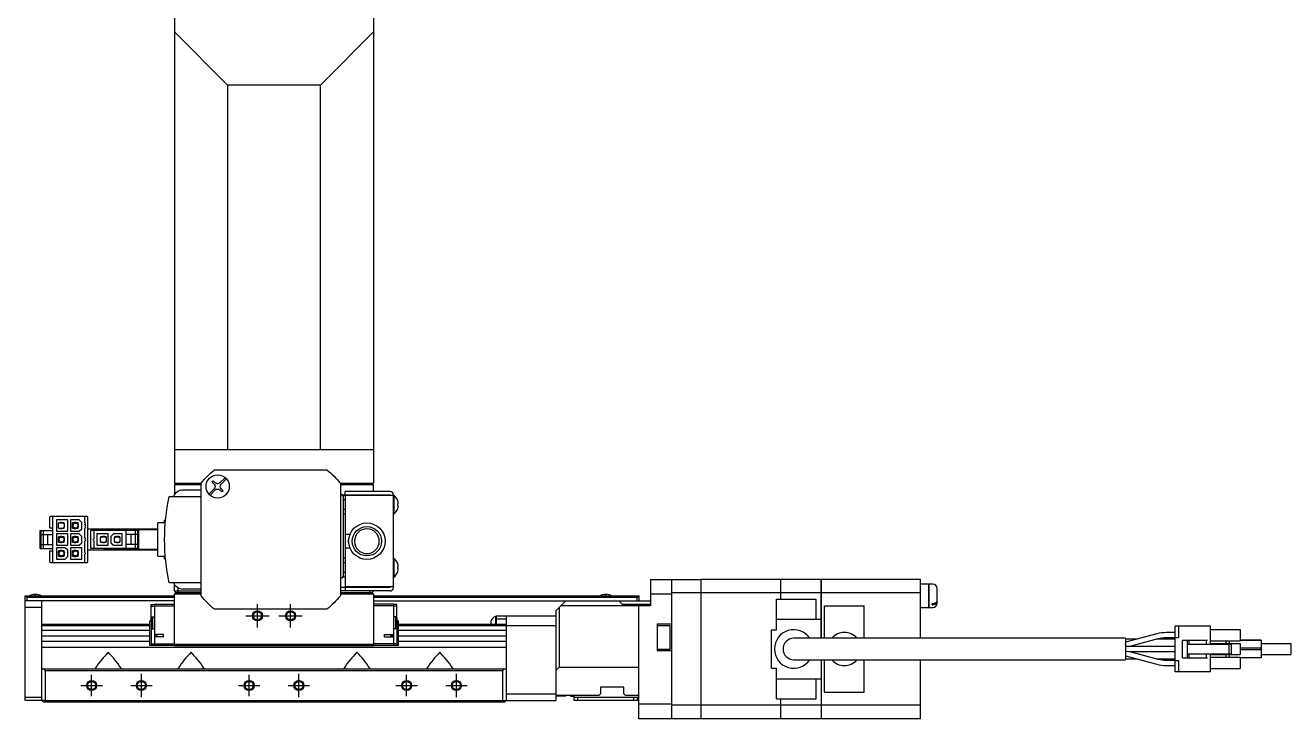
# Model space of a CAD drawing. Extents: x 0 to 1546, y -8 to 1243.
# Drawn here: x 1164.1 to 1545.7, y 399.4 to 608.4 of the extents above; entities that cross this region are included whole.
import ezdxf

# ---------------------------------------------------------------- set-up
doc = ezdxf.new("R2010")
doc.units = 0
doc.header["$LTSCALE"] = 0.5
doc.linetypes.add('CENTER', pattern=[50.8, 31.75, -6.35, 6.35, -6.35])
for name, color, linetype in [('MSM_CENTER', 1, 'CENTER'), ('MSM_CONTINUOUS', 7, 'CONTINUOUS'), ('MSM_NARROW', 5, 'CONTINUOUS')]:
    doc.layers.add(name, color=color, linetype=linetype)

msp = doc.modelspace()

# ---------------------------------------------------------------- linework, layer by layer
at = {"layer": 'MSM_CENTER'}
for p, q in [((1234.08, 426.92), (1234.08, 433.92)), ((1244.08, 426.92), (1244.08, 433.92)), ((1230.58, 430.42), (1237.58, 430.42)), ((1240.58, 430.42), (1247.58, 430.42)), ((1184.08, 406.19), (1184.08, 412.65)), ((1199.08, 405.92), (1199.08, 412.92)), ((1231.58, 406.19), (1231.58, 412.65)), ((1246.58, 405.92), (1246.58, 412.92)), ((1279.08, 406.19), (1279.08, 412.65)), ((1294.08, 405.92), (1294.08, 412.92)), ((1180.85, 409.42), (1187.31, 409.42)), ((1195.85, 409.42), (1202.31, 409.42)), ((1228.35, 409.42), (1234.81, 409.42)), ((1243.35, 409.42), (1249.81, 409.42)), ((1275.85, 409.42), (1282.31, 409.42)), ((1290.85, 409.42), (1297.31, 409.42))]:
    msp.add_line(p, q, dxfattribs=at)
at = {"layer": 'MSM_CONTINUOUS', "linetype": 'CONTINUOUS'}
for p, q in [((1209.08, 619.42), (1209.08, 470.42)), ((1269.08, 619.42), (1269.08, 470.42)), ((1225.08, 590.42), (1209.08, 606.42)), ((1269.08, 606.42), (1253.08, 590.42)), ((1253.08, 590.42), (1225.08, 590.42)), ((1225.08, 590.42), (1225.08, 480.42)), ((1253.08, 480.42), (1253.08, 590.42)), ((1269.08, 480.42), (1209.08, 480.42)), ((1221.1, 474.42), (1255.05, 474.42)), ((1209.08, 470.42), (1217.1, 470.42)), ((1209.08, 469.92), (1209.58, 470.42)), ((1209.08, 469.92), (1209.08, 466.95)), ((1217.08, 469.92), (1209.08, 469.92)), ((1217.08, 436.45), (1217.08, 470.39)), ((1220.41, 470.73), (1220.77, 471.08)), ((1221.01, 470.13), (1220.41, 470.73)), ((1220.77, 471.08), (1221.37, 470.48)), ((1222.78, 470.48), (1224.37, 472.07)), ((1223.8, 470.79), (1223.14, 470.13)), ((1224.72, 471.71), (1223.8, 470.79)), ((1259.05, 470.42), (1269.08, 470.42)), ((1259.58, 470.42), (1259.08, 469.92)), ((1259.08, 470.39), (1259.08, 436.45)), ((1269.08, 469.92), (1259.08, 469.92)), ((1268.58, 470.42), (1269.08, 469.92)), ((1269.08, 467.92), (1269.08, 469.92)), ((1207.51, 466.42), (1217.08, 466.42)), ((1211.66, 468.42), (1217.08, 468.42)), ((1219.43, 467.13), (1221.01, 468.71)), ((1221.37, 468.36), (1219.78, 466.78)), ((1223.38, 467.76), (1222.78, 468.36)), ((1223.14, 468.71), (1223.74, 468.11)), ((1223.74, 468.11), (1223.38, 467.76)), ((1259.58, 466.92), (1259.08, 467.42)), ((1259.08, 466.92), (1274.08, 466.92)), ((1260.08, 466.42), (1259.58, 466.92)), ((1259.68, 466.82), (1268.33, 466.82)), ((1274.08, 466.81), (1260.08, 466.81)), ((1260.08, 442.03), (1260.08, 466.81)), ((1260.58, 466.92), (1260.58, 467.92)), ((1274.08, 467.92), (1260.58, 467.92)), ((1260.58, 466.72), (1260.58, 439.12)), ((1275.08, 466.72), (1260.58, 466.72)), ((1268.33, 466.82), (1268.34, 466.81)), ((1268.38, 466.92), (1268.49, 466.81)), ((1269.08, 466.81), (1269.08, 466.92)), ((1274.08, 466.72), (1274.08, 466.92)), ((1275.08, 438.92), (1275.08, 466.92)), ((1275.24, 466.77), (1275.08, 466.77)), ((1275.24, 466.77), (1275.24, 461.07)), ((1260.58, 465.36), (1260.08, 465.36)), ((1260.58, 462.48), (1260.08, 462.48)), ((1276.38, 465.08), (1276.39, 465.08)), ((1276.38, 463.66), (1276.38, 464.18)), ((1276.38, 464.18), (1276.56, 464.18)), ((1276.56, 463.66), (1276.38, 463.66)), ((1276.39, 462.76), (1276.38, 462.77)), ((1171.38, 460.02), (1171.38, 456.92)), ((1182.68, 460.32), (1171.68, 460.32)), ((1172.38, 446.52), (1172.38, 460.32)), ((1173.48, 459.32), (1173.48, 455.92)), ((1176.88, 459.32), (1173.48, 459.32)), ((1174.13, 456.82), (1174.13, 458.42)), ((1174.63, 458.42), (1174.13, 458.42)), ((1175.5, 458.37), (1174.13, 458.37)), ((1175.13, 458.52), (1174.63, 458.52)), ((1174.63, 458.37), (1174.63, 458.52)), ((1175.13, 458.37), (1175.13, 458.52)), ((1175.78, 458.42), (1175.13, 458.42)), ((1175.88, 458), (1175.5, 458.37)), ((1175.78, 458.1), (1175.78, 458.42)), ((1175.88, 457.25), (1175.88, 458)), ((1176.88, 455.92), (1176.88, 459.32)), ((1177.68, 459.32), (1177.68, 455.92)), ((1180.33, 459.32), (1177.68, 459.32)), ((1178.83, 458.42), (1178.33, 458.42)), ((1178.33, 456.82), (1178.33, 458.42)), ((1179.7, 458.37), (1178.33, 458.37)), ((1178.83, 458.37), (1178.83, 458.52)), ((1179.33, 458.52), (1178.83, 458.52)), ((1179.33, 458.37), (1179.33, 458.52)), ((1179.98, 458.42), (1179.33, 458.42)), ((1180.08, 458), (1179.7, 458.37)), ((1179.98, 458.1), (1179.98, 458.42)), ((1180.08, 457.25), (1180.08, 458)), ((1181.08, 458.57), (1180.33, 459.32)), ((1181.08, 456.67), (1181.08, 458.57)), ((1181.98, 458.42), (1181.98, 460.32)), ((1181.98, 457.87), (1181.98, 457.92)), ((1182.98, 446.82), (1182.98, 460.02)), ((1204.08, 448.42), (1204.08, 458.42)), ((1206.29, 458.42), (1204.08, 458.42)), ((1206.08, 458.42), (1206.08, 459.24)), ((1206.36, 459.24), (1206.08, 459.24)), ((1260.58, 461.03), (1260.08, 461.03)), ((1275.08, 461.07), (1275.24, 461.07)), ((1168.58, 450.72), (1168.58, 456.12)), ((1168.58, 456.12), (1172.38, 456.12)), ((1168.88, 450.72), (1168.88, 456.12)), ((1168.88, 454.92), (1172.38, 454.92)), ((1169.58, 450.72), (1169.58, 456.12)), ((1170.88, 451.92), (1170.88, 454.92)), ((1171.38, 456.92), (1172.38, 456.92)), ((1173.48, 455.92), (1176.88, 455.92)), ((1173.48, 455.12), (1173.48, 451.72)), ((1176.88, 455.12), (1173.48, 455.12)), ((1174.13, 456.87), (1175.5, 456.87)), ((1174.13, 456.82), (1174.63, 456.82)), ((1174.63, 454.22), (1174.13, 454.22)), ((1174.13, 452.62), (1174.13, 454.22)), ((1175.5, 454.17), (1174.13, 454.17)), ((1174.63, 456.87), (1174.63, 456.72)), ((1174.63, 456.72), (1175.13, 456.72)), ((1175.13, 454.32), (1174.63, 454.32)), ((1174.63, 454.17), (1174.63, 454.32)), ((1175.13, 456.72), (1175.13, 456.87)), ((1175.13, 456.82), (1175.78, 456.82)), ((1175.13, 454.17), (1175.13, 454.32)), ((1175.78, 454.22), (1175.13, 454.22)), ((1175.5, 456.87), (1175.78, 457.15)), ((1175.78, 453.9), (1175.5, 454.17)), ((1175.78, 457.15), (1175.88, 457.25)), ((1175.78, 456.82), (1175.78, 457.15)), ((1175.78, 453.9), (1175.78, 454.22)), ((1176.88, 451.72), (1176.88, 455.12)), ((1177.68, 455.92), (1180.33, 455.92)), ((1177.68, 455.12), (1177.68, 451.72)), ((1180.33, 455.12), (1177.68, 455.12)), ((1178.48, 457.83), (1178.33, 457.31)), ((1178.33, 456.87), (1179.7, 456.87)), ((1178.33, 456.82), (1178.83, 456.82)), ((1178.33, 452.62), (1178.33, 454.22)), ((1178.83, 454.22), (1178.33, 454.22)), ((1179.7, 454.17), (1178.33, 454.17)), ((1178.33, 454.17), (1178.41, 454.17)), ((1178.83, 456.87), (1178.83, 456.72)), ((1178.83, 456.72), (1179.33, 456.72)), ((1179.33, 454.32), (1178.83, 454.32)), ((1178.83, 454.17), (1178.83, 454.32)), ((1179.33, 456.72), (1179.33, 456.87)), ((1179.33, 456.82), (1179.98, 456.82)), ((1179.33, 454.17), (1179.33, 454.32)), ((1179.98, 454.22), (1179.33, 454.22)), ((1179.7, 456.87), (1179.98, 457.15)), ((1179.98, 453.9), (1179.7, 454.17)), ((1179.79, 456.96), (1179.92, 457.41)), ((1179.98, 457.15), (1180.08, 457.25)), ((1179.98, 456.82), (1179.98, 457.15)), ((1179.98, 453.9), (1179.98, 454.22)), ((1180.33, 455.92), (1181.08, 456.67)), ((1181.08, 454.37), (1180.33, 455.12)), ((1181.08, 452.47), (1181.08, 454.37)), ((1181.98, 457.32), (1181.98, 457.37)), ((1181.98, 453.95), (1181.98, 456.82)), ((1182.98, 456.67), (1204.08, 456.67)), ((1183.78, 456.12), (1183.78, 450.72)), ((1198.18, 456.12), (1183.78, 456.12)), ((1184.78, 456.12), (1184.78, 453.67)), ((1185.68, 455.12), (1185.68, 451.72)), ((1189.08, 455.12), (1185.68, 455.12)), ((1187.05, 454.17), (1186.68, 453.8)), ((1187.43, 454.22), (1186.78, 454.22)), ((1186.78, 454.22), (1186.78, 453.9)), ((1188.43, 454.17), (1187.05, 454.17)), ((1187.93, 454.32), (1187.43, 454.32)), ((1187.43, 454.32), (1187.43, 454.17)), ((1187.93, 454.32), (1187.93, 454.17)), ((1188.43, 454.22), (1187.93, 454.22)), ((1188.43, 454.22), (1188.43, 452.62)), ((1189.08, 456.42), (1204.08, 456.42)), ((1189.08, 451.72), (1189.08, 455.12)), ((1190.63, 455.12), (1189.88, 454.37)), ((1189.88, 454.37), (1189.88, 452.47)), ((1193.28, 455.12), (1190.63, 455.12)), ((1191.25, 454.17), (1190.88, 453.8)), ((1191.63, 454.22), (1190.98, 454.22)), ((1190.98, 454.22), (1190.98, 453.9)), ((1192.63, 454.17), (1191.25, 454.17)), ((1192.13, 454.32), (1191.63, 454.32)), ((1191.63, 454.32), (1191.63, 454.17)), ((1192.08, 456.42), (1192.08, 456.67)), ((1192.13, 454.32), (1192.13, 454.17)), ((1192.63, 454.22), (1192.13, 454.22)), ((1192.63, 454.22), (1192.63, 452.62)), ((1193.28, 451.72), (1193.28, 455.12)), ((1194.08, 456.12), (1194.08, 456.42)), ((1194.38, 456.12), (1194.38, 450.72)), ((1197.88, 454.92), (1194.38, 454.92)), ((1195.88, 454.92), (1195.88, 451.92)), ((1197.18, 456.12), (1197.18, 450.72)), ((1197.88, 456.12), (1197.88, 450.72)), ((1198.18, 456.12), (1198.18, 450.72)), ((1261.95, 454.92), (1260.58, 454.92)), ((1168.58, 450.72), (1172.38, 450.72)), ((1168.88, 451.92), (1172.38, 451.92)), ((1173.48, 451.72), (1176.88, 451.72)), ((1173.48, 450.92), (1173.48, 447.52)), ((1176.13, 450.92), (1173.48, 450.92)), ((1174.13, 452.67), (1175.5, 452.67)), ((1174.13, 452.62), (1174.63, 452.62)), ((1174.63, 452.67), (1174.63, 452.52)), ((1174.63, 452.52), (1175.13, 452.52)), ((1175.13, 452.52), (1175.13, 452.67)), ((1175.13, 452.62), (1175.78, 452.62)), ((1175.5, 452.67), (1175.88, 453.05)), ((1175.88, 453.8), (1175.78, 453.9)), ((1175.78, 452.62), (1175.78, 452.95)), ((1175.88, 453.05), (1175.88, 453.8)), ((1176.88, 450.17), (1176.13, 450.92)), ((1177.68, 451.72), (1180.33, 451.72)), ((1177.68, 450.92), (1177.68, 447.52)), ((1181.08, 450.92), (1177.68, 450.92)), ((1178.33, 452.68), (1178.41, 452.67)), ((1178.33, 452.67), (1179.7, 452.67)), ((1178.33, 452.62), (1178.83, 452.62)), ((1178.83, 452.67), (1178.83, 452.52)), ((1178.83, 452.52), (1179.33, 452.52)), ((1179.33, 452.52), (1179.33, 452.67)), ((1179.33, 452.62), (1179.98, 452.62)), ((1179.7, 452.67), (1180.08, 453.05)), ((1180.08, 453.8), (1179.98, 453.9)), ((1179.98, 452.62), (1179.98, 452.95)), ((1180.08, 453.05), (1180.08, 453.8)), ((1180.33, 451.72), (1181.08, 452.47)), ((1181.08, 447.52), (1181.08, 450.92)), ((1181.98, 453.4), (1181.98, 453.45)), ((1181.98, 449.47), (1181.98, 452.9)), ((1198.18, 450.72), (1183.78, 450.72)), ((1184.78, 453.17), (1184.78, 450.72)), ((1185.68, 451.72), (1189.08, 451.72)), ((1186.68, 453.8), (1186.68, 453.05)), ((1186.68, 453.05), (1187.05, 452.67)), ((1186.78, 452.95), (1186.78, 452.62)), ((1186.78, 452.62), (1187.43, 452.62)), ((1187.05, 452.67), (1188.43, 452.67)), ((1187.43, 452.67), (1187.43, 452.52)), ((1187.43, 452.52), (1187.93, 452.52)), ((1187.93, 452.52), (1187.93, 452.67)), ((1187.93, 452.62), (1188.43, 452.62)), ((1204.08, 450.42), (1189.08, 450.42)), ((1189.88, 452.47), (1190.63, 451.72)), ((1190.63, 451.72), (1193.28, 451.72)), ((1190.88, 453.8), (1190.88, 453.05)), ((1190.88, 453.05), (1191.25, 452.67)), ((1190.98, 452.95), (1190.98, 452.62)), ((1190.98, 452.62), (1191.63, 452.62)), ((1191.25, 452.67), (1192.63, 452.67)), ((1191.63, 452.67), (1191.63, 452.52)), ((1191.63, 452.52), (1192.13, 452.52)), ((1192.08, 450.17), (1192.08, 450.42)), ((1192.13, 452.52), (1192.13, 452.67)), ((1192.13, 452.62), (1192.63, 452.62)), ((1194.08, 450.42), (1194.08, 450.72)), ((1197.88, 451.92), (1194.38, 451.92)), ((1260.58, 450.92), (1261.95, 450.92)), ((1261.6, 453.44), (1261.3, 452.92)), ((1261.3, 452.92), (1261.6, 452.41)), ((1171.38, 449.92), (1171.38, 446.82)), ((1172.38, 449.92), (1171.38, 449.92)), ((1171.68, 446.52), (1182.68, 446.52)), ((1173.48, 447.52), (1176.13, 447.52)), ((1174.63, 450.02), (1174.13, 450.02)), ((1174.13, 448.42), (1174.13, 450.02)), ((1175.5, 449.97), (1174.13, 449.97)), ((1174.13, 448.47), (1175.5, 448.47)), ((1174.13, 448.42), (1174.63, 448.42)), ((1174.28, 449.42), (1174.43, 449.97)), ((1174.63, 449.97), (1174.63, 450.12)), ((1175.13, 450.12), (1174.63, 450.12)), ((1174.63, 448.47), (1174.63, 448.32)), ((1174.63, 448.32), (1175.13, 448.32)), ((1175.13, 449.97), (1175.13, 450.12)), ((1175.78, 450.02), (1175.13, 450.02)), ((1175.13, 448.32), (1175.13, 448.47)), ((1175.13, 448.42), (1175.78, 448.42)), ((1175.88, 449.6), (1175.5, 449.97)), ((1175.5, 448.47), (1175.78, 448.75)), ((1175.88, 449.57), (1175.72, 449.02)), ((1175.78, 449.7), (1175.78, 450.02)), ((1175.78, 448.75), (1175.88, 448.85)), ((1175.78, 448.42), (1175.78, 448.75)), ((1175.88, 448.85), (1175.88, 449.6)), ((1176.13, 447.52), (1176.88, 448.27)), ((1176.88, 448.27), (1176.88, 450.17)), ((1177.68, 447.52), (1181.08, 447.52)), ((1178.83, 450.02), (1178.33, 450.02)), ((1178.33, 448.42), (1178.33, 450.02)), ((1179.7, 449.97), (1178.33, 449.97)), ((1178.48, 449.01), (1178.33, 449.53)), ((1178.33, 448.47), (1179.7, 448.47)), ((1178.33, 448.42), (1178.83, 448.42)), ((1179.33, 450.12), (1178.83, 450.12)), ((1178.83, 449.97), (1178.83, 450.12)), ((1178.83, 448.47), (1178.83, 448.32)), ((1178.83, 448.32), (1179.33, 448.32)), ((1179.33, 449.97), (1179.33, 450.12)), ((1179.98, 450.02), (1179.33, 450.02)), ((1179.33, 448.32), (1179.33, 448.47)), ((1179.33, 448.42), (1179.98, 448.42)), ((1179.98, 449.7), (1179.7, 449.97)), ((1179.7, 448.47), (1179.98, 448.75)), ((1179.79, 449.89), (1179.92, 449.43)), ((1179.98, 449.7), (1179.98, 450.02)), ((1180.08, 449.6), (1179.98, 449.7)), ((1179.98, 448.75), (1180.08, 448.85)), ((1179.98, 448.42), (1179.98, 448.75)), ((1180.08, 448.85), (1180.08, 449.6)), ((1181.98, 446.52), (1181.98, 448.97)), ((1204.08, 450.17), (1182.98, 450.17)), ((1204.08, 448.42), (1206.29, 448.42)), ((1206.08, 447.6), (1206.08, 448.42)), ((1206.08, 447.6), (1206.36, 447.6)), ((1260.58, 447.81), (1260.08, 447.81)), ((1275.24, 447.77), (1275.08, 447.77)), ((1275.24, 447.77), (1275.24, 442.07)), ((1260.58, 446.36), (1260.08, 446.36)), ((1260.58, 443.48), (1260.08, 443.48)), ((1276.38, 446.08), (1276.39, 446.08)), ((1276.38, 444.66), (1276.38, 445.18)), ((1276.38, 445.18), (1276.56, 445.18)), ((1276.56, 444.66), (1276.38, 444.66)), ((1276.39, 443.76), (1276.38, 443.77)), ((1217.08, 440.42), (1207.51, 440.42)), ((1209.08, 437.93), (1209.08, 439.89)), ((1210.08, 438.87), (1210.08, 437.92)), ((1259.08, 441.92), (1259.58, 441.92)), ((1274.08, 438.92), (1259.08, 438.92)), ((1259.58, 441.92), (1260.08, 442.42)), ((1260.58, 442.03), (1260.08, 442.03)), ((1275.08, 439.12), (1260.58, 439.12)), ((1260.58, 438.92), (1260.58, 437.92)), ((1268.08, 438.92), (1268.28, 439.12)), ((1269.08, 439.12), (1269.08, 438.92)), ((1274.08, 438.92), (1274.08, 439.12)), ((1275.08, 442.07), (1275.24, 442.07)), ((1352.58, 441.42), (1352.58, 433.42)), ((1352.58, 441.42), (1367.78, 441.42)), ((1359.08, 399.42), (1359.08, 441.42)), ((1367.78, 441.42), (1367.78, 399.42)), ((1367.83, 441.37), (1367.78, 441.37)), ((1367.83, 441.42), (1367.83, 399.42)), ((1391.78, 441.42), (1367.83, 441.42)), ((1391.78, 441.42), (1391.78, 435.42)), ((1391.83, 441.37), (1391.78, 441.37)), ((1391.83, 441.42), (1391.83, 435.42)), ((1404.08, 441.42), (1391.83, 441.42)), ((1404.08, 423.67), (1404.08, 441.42)), ((1404.13, 441.37), (1404.08, 441.37)), ((1404.13, 441.42), (1404.13, 423.67)), ((1434.08, 441.42), (1404.13, 441.42)), ((1434.08, 423.67), (1434.08, 441.42)), ((1436.58, 439.92), (1434.08, 439.92)), ((1164.08, 436.42), (1164.58, 435.92)), ((1164.08, 436.42), (1209.08, 436.42)), ((1164.08, 404.92), (1164.08, 436.42)), ((1164.58, 435.92), (1164.58, 434.92)), ((1209.08, 435.92), (1164.58, 435.92)), ((1166.1, 436.75), (1166.1, 436.76)), ((1166.9, 436.75), (1166.9, 436.91)), ((1167.26, 436.75), (1166.9, 436.75)), ((1167.26, 436.91), (1167.26, 436.75)), ((1168.05, 436.76), (1168.05, 436.75)), ((1209.08, 437.92), (1217.08, 437.92)), ((1209.58, 437.42), (1209.08, 436.92)), ((1217.08, 436.92), (1209.08, 436.92)), ((1209.08, 421.42), (1209.08, 436.92)), ((1209.58, 437.42), (1217.08, 437.42)), ((1210.28, 437.42), (1210.08, 437.92)), ((1217.08, 438.42), (1211.66, 438.42)), ((1274.08, 437.92), (1259.08, 437.92)), ((1259.08, 437.72), (1259.38, 437.42)), ((1259.08, 437.42), (1268.58, 437.42)), ((1269.08, 436.92), (1259.08, 436.92)), ((1268.08, 437.92), (1267.87, 437.42)), ((1269.08, 436.92), (1268.58, 437.42)), ((1269.08, 436.92), (1269.08, 421.42)), ((1269.08, 436.42), (1349.08, 436.42)), ((1348.58, 435.92), (1269.08, 435.92)), ((1338.1, 436.75), (1338.1, 436.76)), ((1338.9, 436.75), (1338.9, 436.91)), ((1339.26, 436.75), (1338.9, 436.75)), ((1339.26, 436.91), (1339.26, 436.75)), ((1340.05, 436.76), (1340.05, 436.75)), ((1348.58, 435.92), (1349.08, 436.42)), ((1348.58, 434.92), (1348.58, 435.92)), ((1349.08, 436.42), (1349.08, 434.92)), ((1359.08, 436.92), (1352.58, 436.92)), ((1367.78, 437.39), (1359.08, 437.39)), ((1367.83, 437.13), (1367.78, 437.13)), ((1391.78, 437.39), (1367.83, 437.39)), ((1390.58, 426.2), (1390.58, 435.42)), ((1390.58, 435.42), (1402.58, 435.42)), ((1391.83, 437.13), (1391.78, 437.13)), ((1404.08, 437.39), (1391.83, 437.39)), ((1402.58, 429.42), (1402.58, 435.42)), ((1404.13, 437.13), (1404.08, 437.13)), ((1434.08, 437.39), (1404.13, 437.39)), ((1209.08, 434.92), (1164.08, 434.92)), ((1169.08, 432.92), (1164.08, 432.92)), ((1169.08, 404.92), (1169.08, 434.92)), ((1202.08, 433.82), (1203.08, 433.82)), ((1202.08, 429.82), (1202.08, 433.82)), ((1202.08, 433.32), (1203.08, 433.32)), ((1203.08, 433.92), (1203.08, 421.52)), ((1203.08, 433.92), (1209.08, 433.92)), ((1203.08, 433.42), (1209.08, 433.42)), ((1255.05, 432.42), (1221.1, 432.42)), ((1269.08, 434.92), (1352.58, 434.92)), ((1275.08, 433.92), (1269.08, 433.92)), ((1275.08, 433.42), (1269.08, 433.42)), ((1275.08, 433.92), (1275.08, 421.52)), ((1276.08, 433.82), (1275.08, 433.82)), ((1276.08, 433.32), (1275.08, 433.32)), ((1276.08, 429.82), (1276.08, 433.82)), ((1324.08, 431.92), (1327.08, 434.92)), ((1324.08, 431.92), (1324.08, 404.92)), ((1325.08, 432.92), (1325.08, 414.92)), ((1352.58, 433.42), (1325.58, 433.42)), ((1343.08, 434.92), (1344.08, 433.92)), ((1344.08, 433.92), (1352.58, 433.92)), ((1349.08, 399.42), (1349.08, 433.92)), ((1405.08, 423.67), (1405.08, 433.42)), ((1405.08, 433.42), (1417.08, 433.42)), ((1417.08, 423.67), (1417.08, 433.42)), ((1169.08, 427.92), (1201.58, 427.92)), ((1201.58, 427.42), (1169.08, 427.42)), ((1202.03, 429.12), (1201.58, 428.85)), ((1201.58, 421.52), (1201.58, 428.85)), ((1201.98, 429.82), (1201.98, 429.09)), ((1202.48, 429.82), (1201.98, 429.82)), ((1202.03, 429.82), (1202.03, 426.82)), ((1202.08, 430.12), (1203.08, 430.12)), ((1202.48, 430.12), (1202.48, 426.52)), ((1276.08, 430.12), (1275.08, 430.12)), ((1275.68, 430.12), (1275.68, 426.52)), ((1276.18, 429.82), (1275.68, 429.82)), ((1276.18, 426.82), (1276.18, 429.82)), ((1276.18, 429.09), (1276.58, 428.85)), ((1276.58, 421.52), (1276.58, 428.85)), ((1276.58, 427.92), (1309.08, 427.92)), ((1309.08, 427.42), (1276.58, 427.42)), ((1304.43, 428.76), (1304.43, 427.92)), ((1305.83, 430.27), (1305.83, 427.92)), ((1306.08, 430.27), (1305.83, 430.27)), ((1306.08, 430.42), (1306.08, 427.92)), ((1306.08, 430.42), (1324.08, 430.42)), ((1309.08, 429.42), (1306.08, 429.42)), ((1309.08, 430.42), (1309.08, 404.92)), ((1324.08, 427.42), (1309.08, 427.42)), ((1359.08, 427.92), (1354.58, 427.92)), ((1354.58, 427.92), (1354.58, 419.92)), ((1358.58, 427.42), (1354.58, 427.42)), ((1358.58, 420.42), (1358.58, 427.42)), ((1390.58, 429.42), (1404.08, 429.42)), ((1201.58, 426.03), (1169.08, 426.03)), ((1169.08, 424.42), (1201.58, 424.42)), ((1202.03, 426.82), (1202.48, 426.82)), ((1202.08, 426.82), (1202.08, 421.52)), ((1202.08, 426.52), (1203.08, 426.52)), ((1205.78, 424.77), (1203.08, 424.77)), ((1203.08, 424.42), (1203.88, 424.42)), ((1205.78, 424.07), (1203.08, 424.07)), ((1203.88, 424.07), (1203.88, 424.77)), ((1205.78, 424.07), (1205.78, 424.77)), ((1272.38, 424.77), (1275.08, 424.77)), ((1272.38, 424.07), (1272.38, 424.77)), ((1272.38, 424.07), (1275.08, 424.07)), ((1274.28, 424.07), (1274.28, 424.77)), ((1274.28, 424.42), (1275.08, 424.42)), ((1276.08, 426.52), (1275.08, 426.52)), ((1275.68, 426.82), (1276.18, 426.82)), ((1276.08, 426.82), (1276.08, 421.52)), ((1309.08, 426.03), (1276.58, 426.03)), ((1276.58, 424.42), (1309.08, 424.42)), ((1389.08, 414.64), (1389.08, 426.2)), ((1389.08, 426.2), (1390.58, 426.2)), ((1495.83, 423.67), (1395.83, 423.67)), ((1505.31, 424.99), (1495.83, 422.45)), ((1495.83, 423.67), (1495.83, 417.17)), ((1510.83, 425.37), (1508.2, 425.37)), ((1508.2, 423.87), (1510.83, 423.87)), ((1510.83, 413.52), (1510.83, 427.32)), ((1521.53, 427.32), (1510.83, 427.32)), ((1510.83, 423.92), (1511.83, 423.92)), ((1511.83, 427.32), (1511.83, 423.92)), ((1521.53, 421.92), (1521.53, 427.32)), ((1521.53, 426.32), (1530.43, 426.32)), ((1530.43, 426.32), (1530.43, 422.92)), ((1169.08, 422.81), (1201.58, 422.81)), ((1309.08, 420.92), (1169.08, 420.92)), ((1209.08, 421.52), (1201.58, 421.52)), ((1202.08, 422.02), (1209.08, 422.02)), ((1209.08, 421.92), (1269.08, 421.92)), ((1269.08, 421.42), (1209.08, 421.42)), ((1276.08, 422.02), (1269.08, 422.02)), ((1276.58, 421.52), (1269.08, 421.52)), ((1276.58, 422.81), (1309.08, 422.81)), ((1354.58, 420.42), (1358.58, 420.42)), ((1359.08, 419.92), (1354.58, 419.92)), ((1499.46, 423.42), (1495.83, 423.42)), ((1510.83, 421.17), (1495.83, 421.17)), ((1495.96, 419.79), (1496.86, 419.67)), ((1496.86, 421.17), (1505.7, 423.54)), ((1510.83, 423.42), (1505.25, 423.42)), ((1513.03, 417.72), (1513.03, 423.12)), ((1513.03, 423.12), (1520.58, 423.12)), ((1514.53, 417.72), (1514.53, 423.12)), ((1514.53, 421.92), (1527.83, 421.92)), ((1515.03, 421.92), (1515.03, 423.12)), ((1520.28, 421.92), (1520.28, 423.12)), ((1521.53, 422.92), (1530.43, 422.92)), ((1521.53, 422.12), (1530.43, 422.12)), ((1526.08, 422.92), (1526.08, 422.12)), ((1527.08, 422.92), (1527.08, 422.12)), ((1527.13, 418.92), (1527.13, 421.92)), ((1527.83, 418.92), (1527.83, 421.92)), ((1530.43, 423.12), (1533.73, 423.12)), ((1533.84, 423.12), (1530.43, 423.12)), ((1530.43, 423.12), (1535.53, 423.12)), ((1536.78, 423.12), (1530.43, 423.12)), ((1530.43, 422.12), (1530.43, 418.72)), ((1536.78, 420.67), (1530.43, 420.67)), ((1536.78, 420.17), (1530.43, 420.17)), ((1533.73, 423.12), (1534.03, 423.12)), ((1534.03, 423.12), (1533.84, 423.12)), ((1535.53, 423.12), (1535.83, 423.12)), ((1535.83, 423.12), (1536.78, 423.12)), ((1536.78, 423.12), (1536.78, 423.12)), ((1536.78, 423.12), (1536.78, 417.72)), ((1536.78, 422.12), (1545.68, 422.12)), ((1536.78, 422.12), (1545.68, 422.12)), ((1536.78, 422.12), (1545.68, 422.12)), ((1545.68, 422.12), (1545.68, 418.72)), ((1395.83, 417.17), (1495.83, 417.17)), ((1404.08, 417.17), (1404.08, 399.42)), ((1404.13, 417.17), (1404.13, 399.42)), ((1405.08, 407.42), (1405.08, 417.17)), ((1417.08, 407.42), (1417.08, 417.17)), ((1434.08, 399.42), (1434.08, 417.17)), ((1495.83, 419.67), (1495.92, 419.67)), ((1495.83, 418.39), (1505.31, 415.85)), ((1495.83, 417.42), (1499.46, 417.42)), ((1496.86, 419.67), (1510.83, 419.67)), ((1505.7, 417.3), (1496.86, 419.67)), ((1505.25, 417.42), (1510.83, 417.42)), ((1505.92, 417.24), (1505.7, 417.3)), ((1510.83, 416.97), (1508.19, 416.97)), ((1510.83, 416.92), (1511.83, 416.92)), ((1511.83, 416.92), (1511.83, 413.52)), ((1513.03, 417.72), (1520.58, 417.72)), ((1514.53, 418.92), (1527.83, 418.92)), ((1515.03, 417.72), (1515.03, 418.92)), ((1520.28, 417.72), (1520.28, 418.92)), ((1521.53, 413.52), (1521.53, 418.92)), ((1521.53, 418.72), (1530.43, 418.72)), ((1521.53, 417.92), (1530.43, 417.92)), ((1526.08, 418.72), (1526.08, 417.92)), ((1527.08, 418.72), (1527.08, 417.92)), ((1530.43, 417.92), (1530.43, 414.52)), ((1536.78, 417.72), (1530.43, 417.72)), ((1536.78, 418.72), (1545.68, 418.72)), ((1169.08, 414.42), (1309.08, 414.42)), ((1169.58, 414.42), (1170.08, 413.92)), ((1170.08, 413.92), (1308.08, 413.92)), ((1170.08, 413.92), (1170.08, 404.93)), ((1308.08, 413.92), (1308.58, 414.42)), ((1308.08, 404.93), (1308.08, 413.92)), ((1325.08, 414.92), (1324.08, 413.92)), ((1325.08, 414.92), (1349.08, 414.92)), ((1389.08, 414.64), (1390.58, 414.64)), ((1390.58, 405.42), (1390.58, 414.64)), ((1508.19, 415.47), (1510.83, 415.47)), ((1521.53, 413.52), (1510.83, 413.52)), ((1521.53, 414.52), (1530.43, 414.52)), ((1344.58, 408.92), (1337.58, 408.92)), ((1337.58, 408.92), (1337.58, 406.92)), ((1344.58, 406.92), (1344.58, 408.92)), ((1390.58, 411.42), (1404.08, 411.42)), ((1402.58, 405.42), (1402.58, 411.42)), ((1164.08, 405.92), (1169.08, 405.92)), ((1170.07, 404.92), (1164.08, 404.92)), ((1169.08, 404.92), (1169.58, 404.42)), ((1170.08, 404.93), (1308.08, 404.93)), ((1308.08, 404.92), (1324.08, 404.92)), ((1308.58, 404.42), (1309.08, 404.92)), ((1309.08, 406.92), (1324.08, 406.92)), ((1337.08, 406.42), (1324.08, 406.42)), ((1324.08, 406.32), (1327.08, 406.32)), ((1327.08, 406.42), (1327.08, 406.32)), ((1328.58, 406.12), (1328.58, 406.42)), ((1329.58, 406.12), (1328.58, 406.12)), ((1329.58, 404.92), (1329.58, 406.42)), ((1329.58, 405.92), (1349.08, 405.92)), ((1349.08, 404.92), (1329.58, 404.92)), ((1330.58, 405.92), (1330.58, 404.92)), ((1337.08, 406.42), (1337.58, 406.92)), ((1344.58, 406.92), (1345.08, 406.42)), ((1349.08, 406.42), (1345.08, 406.42)), ((1347.58, 404.92), (1347.58, 405.92)), ((1348.58, 405.92), (1348.58, 404.92)), ((1390.58, 405.42), (1402.58, 405.42)), ((1391.78, 405.42), (1391.78, 399.42)), ((1391.83, 405.42), (1391.83, 399.42)), ((1405.08, 407.42), (1417.08, 407.42)), ((1308.58, 404.42), (1169.58, 404.42)), ((1349.08, 403.92), (1359.08, 403.92)), ((1367.78, 403.45), (1359.08, 403.45)), ((1367.83, 403.71), (1367.78, 403.71)), ((1391.78, 403.45), (1367.83, 403.45)), ((1391.83, 403.71), (1391.78, 403.71)), ((1404.08, 403.45), (1391.83, 403.45)), ((1404.13, 403.71), (1404.08, 403.71)), ((1434.08, 403.45), (1404.13, 403.45)), ((1367.78, 399.42), (1349.08, 399.42)), ((1367.83, 399.47), (1367.78, 399.47)), ((1391.78, 399.42), (1367.83, 399.42)), ((1391.83, 399.47), (1391.78, 399.47)), ((1404.08, 399.42), (1391.83, 399.42)), ((1404.13, 399.47), (1404.08, 399.47)), ((1434.08, 399.42), (1404.13, 399.42))]:
    msp.add_line(p, q, dxfattribs=at)
at = {"layer": 'MSM_CONTINUOUS'}
for p, q in [((1436.58, 432.92), (1436.58, 439.92)), ((1436.63, 439.87), (1436.58, 439.87)), ((1436.63, 432.92), (1436.63, 439.92)), ((1437.78, 439.92), (1436.63, 439.92)), ((1439.08, 434.22), (1439.08, 438.62)), ((1434.08, 432.92), (1436.58, 432.92)), ((1436.58, 432.97), (1436.63, 432.97)), ((1436.63, 432.92), (1437.78, 432.92)), ((1437.58, 434.13), (1437.78, 434.13)), ((1437.58, 433.78), (1437.58, 434.13)), ((1437.58, 433.78), (1437.78, 433.78)), ((1495.92, 421.17), (1495.83, 421.46)), ((1185.18, 414.55), (1185.2, 414.66)), ((1185.33, 414.42), (1185.18, 414.55)), ((1192.82, 414.42), (1192.98, 414.55)), ((1192.98, 414.55), (1192.95, 414.66)), ((1210.18, 414.55), (1210.2, 414.66)), ((1210.33, 414.42), (1210.18, 414.55)), ((1217.82, 414.42), (1217.98, 414.55)), ((1217.98, 414.55), (1217.95, 414.66)), ((1260.18, 414.55), (1260.2, 414.66)), ((1260.33, 414.42), (1260.18, 414.55)), ((1267.82, 414.42), (1267.98, 414.55)), ((1267.98, 414.55), (1267.95, 414.66)), ((1285.18, 414.55), (1285.2, 414.66)), ((1285.33, 414.42), (1285.18, 414.55)), ((1292.82, 414.42), (1292.98, 414.55)), ((1292.98, 414.55), (1292.95, 414.66))]:
    msp.add_line(p, q, dxfattribs=at)
at = {"layer": 'MSM_CONTINUOUS', "linetype": 'CONTINUOUS'}
for centre, radius in [((1222.08, 469.42), 3.5), ((1179.2, 457.62), 0.75), ((1267.08, 452.92), 5.5), ((1175, 453.42), 0.75), ((1179.2, 453.42), 0.75), ((1267.08, 452.92), 4.42), ((1175, 449.22), 0.75), ((1179.2, 449.22), 0.75)]:
    msp.add_circle(centre, radius, dxfattribs=at)
at = {"layer": 'MSM_CONTINUOUS', "linetype": 'CONTINUOUS', "extrusion": (0, 0, -1)}
msp.add_circle((-1267.08, 452.92), 3.75, dxfattribs=at)
at = {"layer": 'MSM_CONTINUOUS'}
for centre in [(1234.08, 430.42), (1244.08, 430.42), (1184.08, 409.42), (1199.08, 409.42), (1231.58, 409.42), (1246.58, 409.42), (1279.08, 409.42), (1294.08, 409.42)]:
    msp.add_circle(centre, 1.23, dxfattribs=at)
at = {"layer": 'MSM_CONTINUOUS', "linetype": 'CONTINUOUS', "extrusion": (0, 0, -1)}
for centre, radius, start, end in [((-1238.08, 453.42), 27, 38.9424, 51.0576), ((-1238.08, 453.42), 27, 128.9424, 141.0576), ((-1220.31, 469.42), 1, 135, 225), ((-1222.08, 471.19), 1, 225, 315), ((-1223.84, 469.42), 1, 315, 45), ((-1266.08, 453.42), 60, 347.4867, 12.5133), ((-1211.66, 465.42), 3, 19.4712, 90), ((-1222.08, 467.65), 1, 45, 135), ((-1181.98, 458.17), 0.25, 90, 270), ((-1181.98, 457.62), 0.25, 90, 270), ((-1181.98, 457.07), 0.25, 90, 270), ((-1187.55, 453.42), 1, 131.4089, 151.0443), ((-1191.75, 453.42), 1, 131.4089, 151.0443), ((-1181.98, 453.7), 0.25, 90, 270), ((-1181.98, 453.15), 0.25, 90, 270), ((-1184.78, 453.42), 0.25, 269.9993, 89.9993), ((-1187.55, 453.42), 1, 208.9543, 228.5897), ((-1191.75, 453.42), 1, 208.9543, 228.5897), ((-1181.98, 449.22), 0.25, 90, 270), ((-1211.66, 441.42), 3, 270, 340.5288), ((-1238.08, 453.42), 27, 308.9424, 321.0576), ((-1238.08, 453.42), 27, 218.9424, 231.0576), ((-1508.2, 414.22), 9.65, 75.0035, 90.008), ((-1508.19, 426.58), 9.61, 269.9909, 285.0002), ((-1508.2, 426.63), 9.66, 269.995, 283.4337)]:
    msp.add_arc(centre, radius, start, end, dxfattribs=at)
at = {"layer": 'MSM_CONTINUOUS', "linetype": 'CONTINUOUS'}
for centre, radius, start, end in [((1274.08, 466.92), 1, 0, 90), ((1272.88, 463.92), 3.7, 18.2573, 50.3782), ((1272.88, 463.92), 3.7, 309.6218, 341.7427), ((1272.88, 463.92), 3.69, 4.0395, 18.238), ((1272.88, 463.92), 3.69, 341.762, 355.9605), ((1171.68, 460.02), 0.3, 90, 180), ((1182.68, 460.02), 0.3, 0, 90), ((1189.08, 453.42), 3, 64.1588, 115.8426), ((1189.08, 453.42), 3, 244.1588, 295.8426), ((1171.68, 446.82), 0.3, 180, 270), ((1182.68, 446.82), 0.3, 270, 0), ((1272.88, 444.92), 3.7, 18.2573, 50.3782), ((1272.88, 444.92), 3.7, 309.6218, 341.7427), ((1272.88, 444.92), 3.69, 4.0395, 18.238), ((1272.88, 444.92), 3.69, 341.762, 355.9605), ((1274.08, 438.92), 1, 270, 0), ((1167.08, 433.92), 3, 109.0021, 123.5573), ((1167.08, 433.92), 2.99, 93.446, 108.9685), ((1167.08, 433.92), 2.99, 71.0315, 86.554), ((1167.08, 433.92), 3, 56.4427, 70.9979), ((1210.58, 438.92), 1.8, 213.5573, 236.4427), ((1267.58, 438.92), 1.8, 303.5573, 326.251), ((1339.08, 433.92), 3, 109.0021, 123.5573), ((1339.08, 433.92), 2.99, 93.446, 108.9685), ((1339.08, 433.92), 2.99, 71.0315, 86.554), ((1339.08, 433.92), 3, 56.4427, 70.9979), ((1307.39, 427.42), 3.25, 118.7266, 155.6996), ((1395.83, 420.42), 5.82, 33.9465, 326.0534), ((1395.83, 420.42), 3.25, 90, 270), ((1411.08, 420.42), 5, 40.5416, 139.4584), ((1508.2, 414.22), 11.15, 89.9911, 105.0006), ((1411.08, 420.42), 5, 220.5416, 319.4584), ((1508.19, 426.58), 11.11, 255, 270.006), ((1168.58, 405.92), 1.8, 326.251, 326.4427), ((1309.58, 405.92), 1.8, 213.5573, 213.749)]:
    msp.add_arc(centre, radius, start, end, dxfattribs=at)
at = {"layer": 'MSM_CONTINUOUS'}
for centre, radius, start, end in [((1437.78, 438.62), 1.3, 0, 90), ((1438.27, 435.09), 0.809, 303.6126, 357.2927), ((1437.8, 435.74), 1.61, 269.2584, 304.7863), ((1437.78, 434.22), 1.3, 270, 360), ((1437.79, 435.44), 1.66, 269.4455, 299.7231), ((1438.19, 434.78), 0.891, 298.7486, 355.0367), ((1488.17, 419.61), 7.99, 11.2464, 16.519), ((1500.44, 418.1), 4.79, 159.3932, 164.5796), ((1215.45, 393.97), 36.66, 136.0228, 145.6264), ((1162.7, 393.97), 36.66, 34.3736, 43.9772), ((1240.45, 393.97), 36.66, 136.0228, 145.6264), ((1187.7, 393.97), 36.66, 34.3736, 43.9772), ((1290.45, 393.97), 36.66, 136.0228, 145.6264), ((1237.7, 393.97), 36.66, 34.3736, 43.9772), ((1315.45, 393.97), 36.66, 136.0228, 145.6264), ((1262.7, 393.97), 36.66, 34.3736, 43.9772), ((1169.48, 404.39), 0.794, 2.4308, 42.2411), ((1308.67, 404.39), 0.794, 137.7535, 177.5639)]:
    msp.add_arc(centre, radius, start, end, dxfattribs=at)
at = {"layer": 'MSM_NARROW'}
for centre in [(1234.08, 430.42), (1244.08, 430.42), (1184.08, 409.42), (1199.08, 409.42), (1231.58, 409.42), (1246.58, 409.42), (1279.08, 409.42), (1294.08, 409.42)]:
    msp.add_circle(centre, 1.5, dxfattribs=at)

doc.saveas('drawing.dxf')
